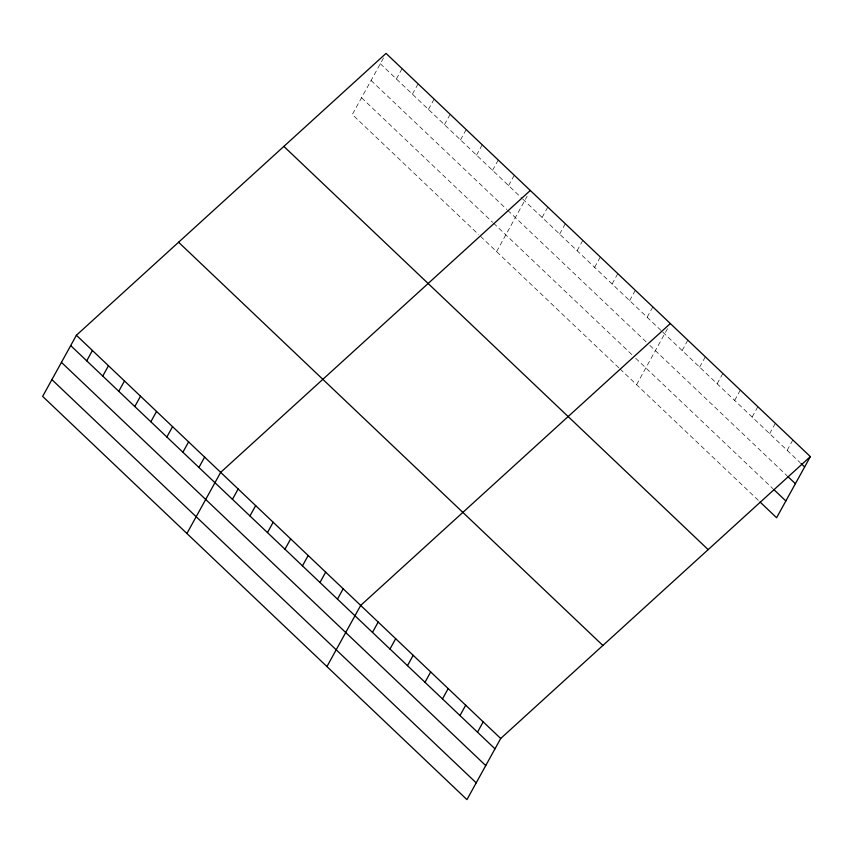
<?xml version="1.0" encoding="UTF-8"?>
<svg xmlns="http://www.w3.org/2000/svg" width="853" height="853" viewBox="0 0 853 853"><rect width="100%" height="100%" fill="white"/><g stroke="black" fill="none" stroke-linecap="round" stroke-linejoin="round"><path stroke-width="0.64" stroke-dasharray="4.26 3.2" d="M383.509 57.972L352.3 114.515L478.65 234.586M396.378 78.945L402.083 68.613M412.404 94.182L418.109 83.85M428.43 109.419L434.134 99.087M444.456 124.645L450.16 114.313M460.492 139.881L466.196 129.549M476.518 155.118L482.222 144.775M492.544 170.344L498.248 160.012M508.58 185.581L514.284 175.249M496.563 251.614L527.143 196.222M542.113 217.44L547.818 207.108M559.611 234.074L565.315 223.742M577.118 250.707L582.823 240.375M594.616 267.341L600.32 257.009M612.123 283.974L617.828 273.642M629.621 300.608L635.325 290.276M647.128 317.241L652.833 306.909M636.583 384.671L667.792 328.138M682.133 350.508L687.838 340.176M699.631 367.142L705.335 356.81M717.138 383.775L722.843 373.443M734.636 400.409L740.34 390.077M752.143 417.042L757.848 406.71M769.641 433.676L775.345 423.333M787.148 450.309L792.853 439.967M380.342 63.719L521.78 198.12M522.718 199.016L661.864 331.252M662.781 332.126L800.039 462.561M371.087 80.481L506.863 209.507M507.812 210.403L646.158 341.882M649.847 345.39L787.106 475.825M361.555 97.754L492.618 222.302M493.556 223.198L632.02 354.773M635.709 358.281L772.957 488.716M480.538 236.377L619.086 368.038M620.003 368.912L759.106 501.106"/><path stroke-width="1.28" d="M76.397 335.261L42.65 396.4L466.954 799.613L500.7 738.485L810.35 456.6L386.046 53.387L76.397 335.261L500.7 738.485M86.718 360.83L92.423 350.498M102.755 376.066L108.459 365.734M118.78 391.292L124.485 380.96M134.806 406.529L140.51 396.197M150.842 421.766L156.547 411.434M166.868 436.992L172.573 426.66M182.894 452.229L188.598 441.897M198.92 467.465L204.624 457.123M186.914 533.488L220.66 472.359L530.31 190.475M232.453 499.325L238.158 488.993M249.961 515.958L255.665 505.626M267.458 532.592L273.163 522.26M284.966 549.225L290.67 538.893M302.463 565.859L308.168 555.527M319.971 582.492L325.675 572.16M337.468 599.126L343.173 588.794M326.934 666.556L360.68 605.427L670.33 323.543M372.473 632.393L378.178 622.061M389.981 649.026L395.685 638.684M407.478 665.66L413.183 655.317M424.986 682.283L430.69 671.951M442.483 698.916L448.188 688.584M459.991 715.55L465.695 705.218M477.488 732.183L483.193 721.851M810.35 456.6L776.603 517.739L760.023 501.98M800.956 463.435L804.646 466.932M788.023 476.699L795.391 483.704M773.884 489.59L785.858 500.967M283.868 146.407L708.161 549.62M178.586 242.241L602.879 645.465M70.692 345.604L494.996 748.817M61.437 362.365L485.741 765.578M51.905 379.638L476.209 782.851"/></g></svg>
